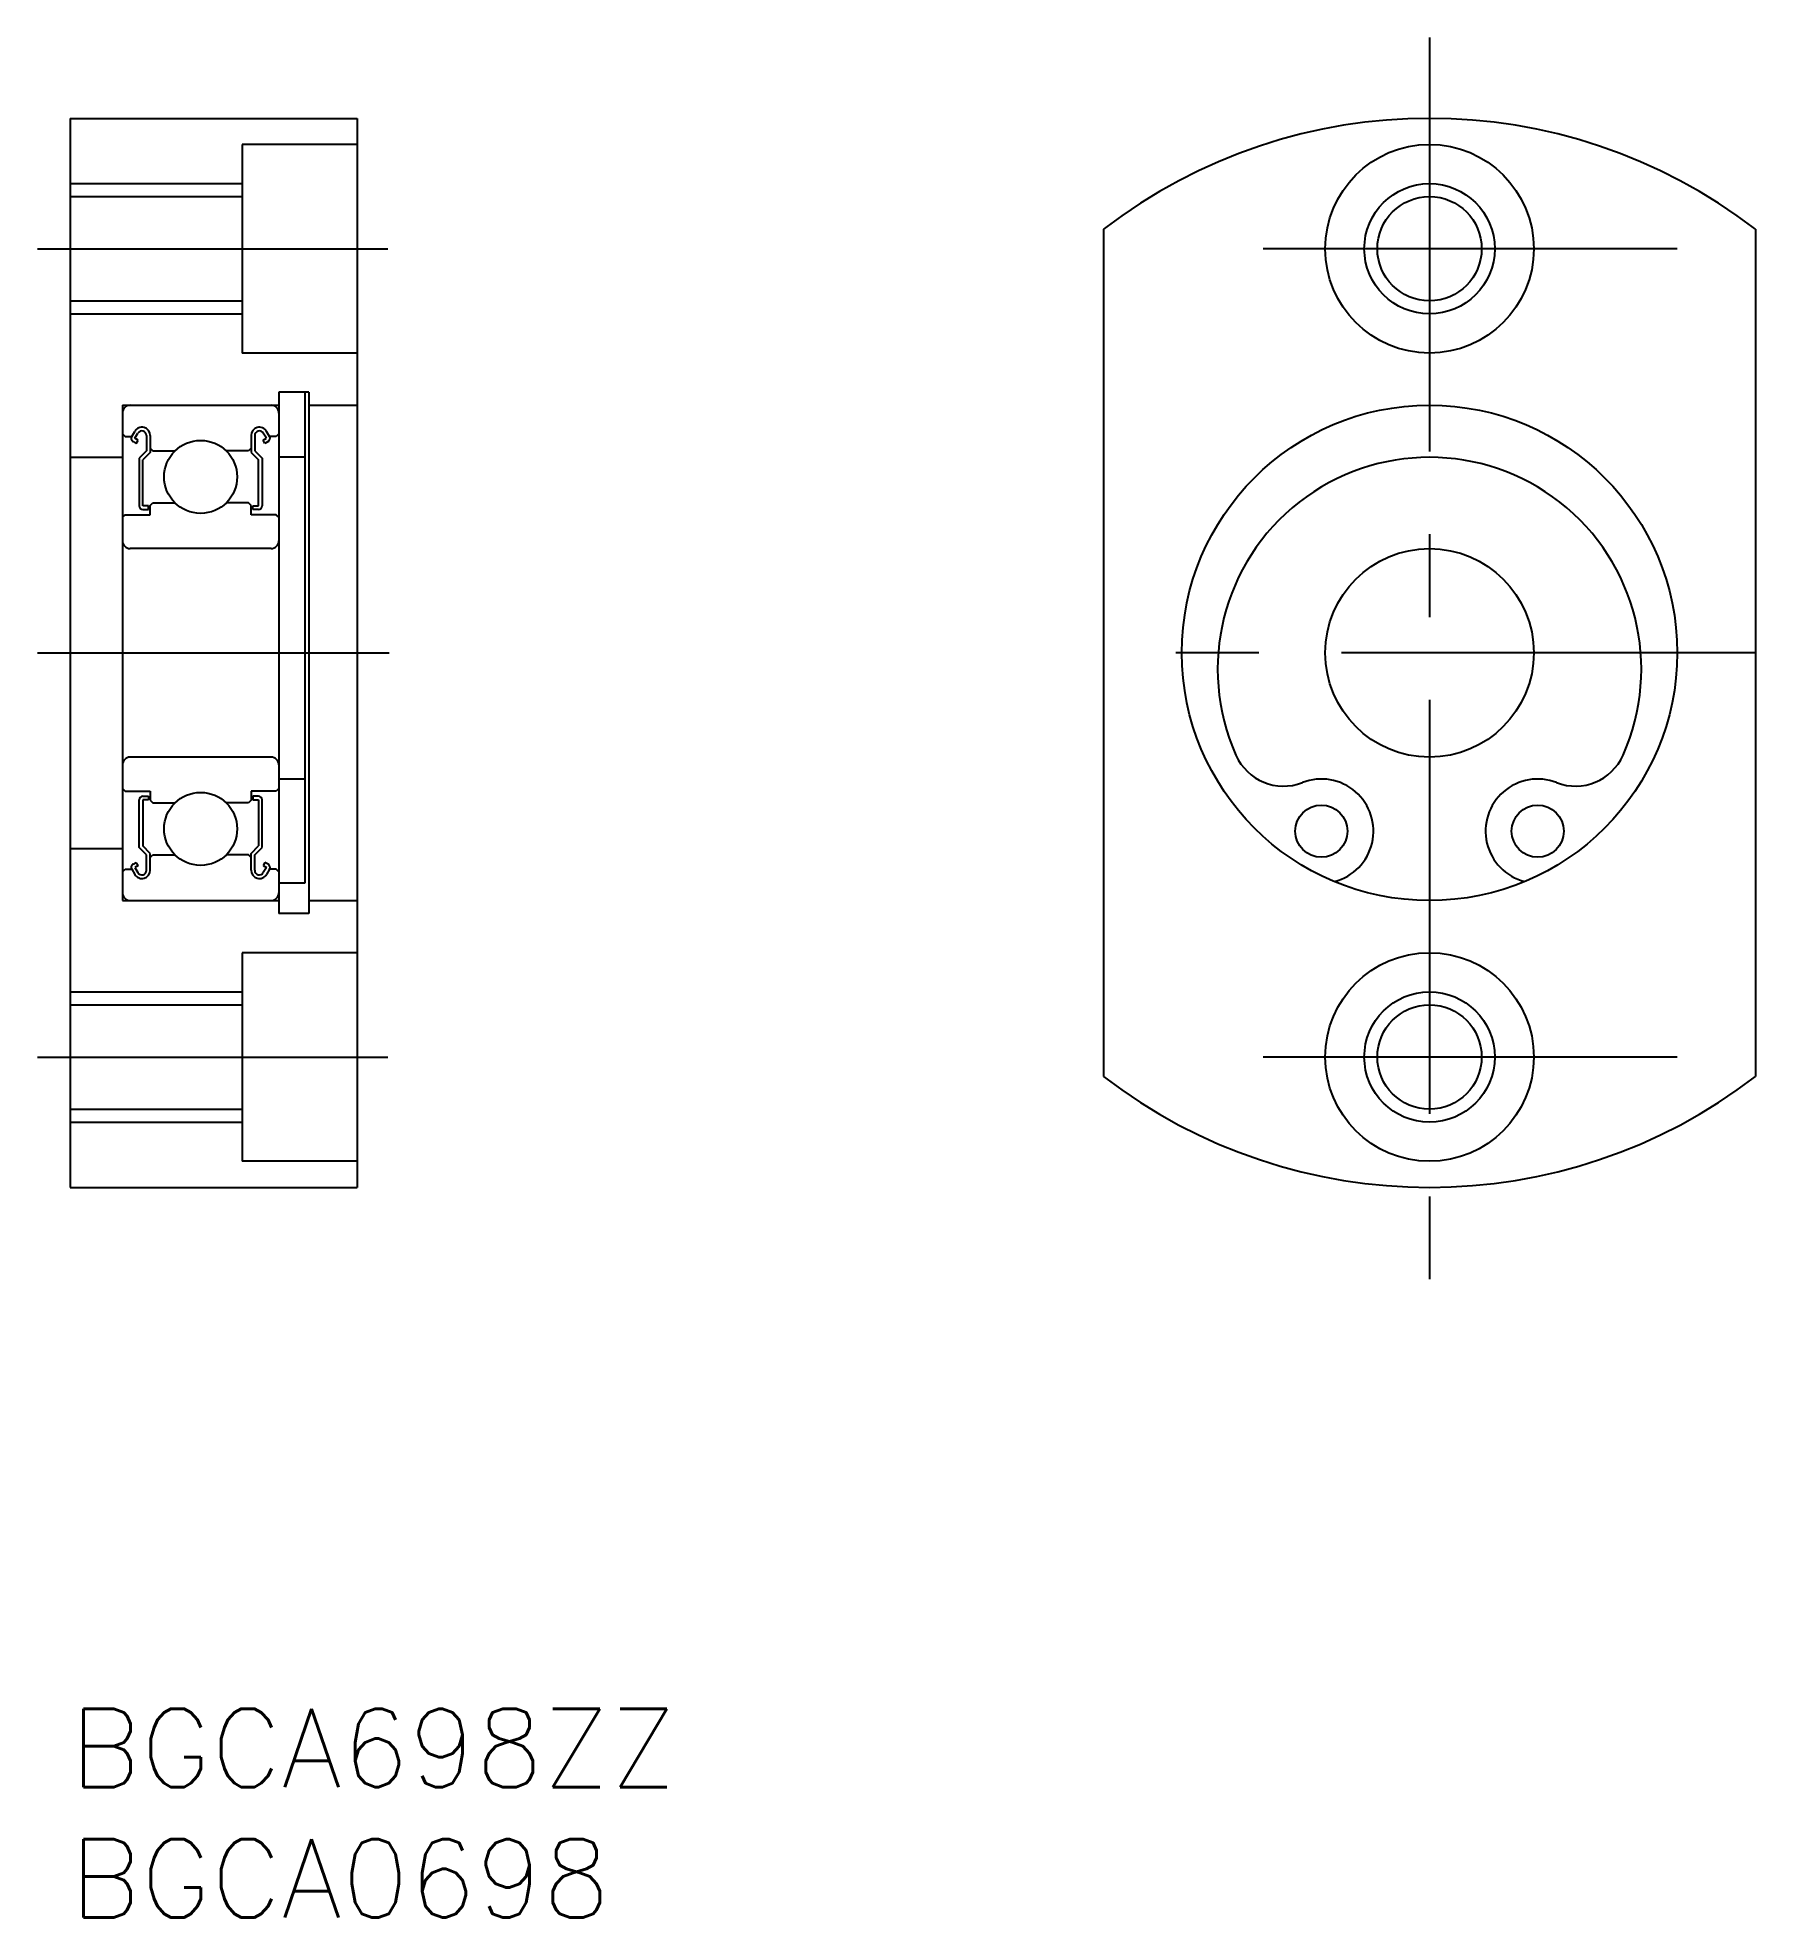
# Model space of a CAD drawing. Extents: x -1.3 to 64.6, y -8 to 64.1.
import ezdxf

# ---------------------------------------------------------------- set-up
doc = ezdxf.new("R2010")
doc.units = 0
doc.header["$LTSCALE"] = 0.5
doc.linetypes.add('CENTER', pattern=[50.8, 31.75, -6.35, 6.35, -6.35])
for name, color, linetype in [('MSM_CENTER', 1, 'CENTER'), ('MSM_CONTINUOUS', 7, 'CONTINUOUS'), ('MSM_NARROW', 5, 'CONTINUOUS'), ('MSM_PART_NUMBER', 7, 'CONTINUOUS')]:
    doc.layers.add(name, color=color, linetype=linetype)
doc.styles.get("Standard").update_dxf_attribs({"font": 'txt.shx', "height": 3, "bigfont": 'bigfont.shx'})

# ---------------------------------------------------------------- blocks, each defined once
blk = doc.blocks.new('*U21')
at = {"layer": 'MSM_PART_NUMBER'}
blk.add_text('BGCA698ZZ', height=3, dxfattribs=at).set_placement((0, -3))
blk = doc.blocks.new('*U22')
at = {"layer": 'MSM_PART_NUMBER'}
blk.add_text('BGCA0698', height=3, dxfattribs=at).set_placement((0, -8))

msp = doc.modelspace()

# ---------------------------------------------------------------- linework, layer by layer
at = {"layer": 'MSM_CENTER'}
for p, q in [((52.134, 64.098), (52.134, 15.964)), ((-1.253, 56), (12.176, 56)), ((61.634, 56), (42.634, 56)), ((-1.253, 40.5), (12.238, 40.5)), ((64.634, 40.5), (39.634, 40.5)), ((-1.253, 25), (12.176, 25)), ((61.634, 25), (42.634, 25))]:
    msp.add_line(p, q, dxfattribs=at)
at = {"layer": 'MSM_CONTINUOUS'}
for p, q in [((0, 61), (0, 20)), ((0, 61), (11, 61)), ((11, 61), (11, 20)), ((6.6, 60), (6.6, 52)), ((11, 60), (6.6, 60)), ((0, 58), (6.6, 58)), ((39.634, 56.748), (39.634, 24.252)), ((64.634, 56.748), (64.634, 24.252)), ((0, 54), (6.6, 54)), ((11, 52), (6.6, 52)), ((8, 50.5), (8, 30.5)), ((9.15, 50.5, 0.5), (8, 50.5, 0.5)), ((9, 50.5), (9, 31.661)), ((9.15, 50.5), (9.15, 30.5)), ((2, 50), (2, 31)), ((2, 50), (8, 50)), ((9.15, 50), (11, 50)), ((2, 48.9), (2.1, 48.8)), ((2.1, 48.8), (2.356, 48.8)), ((2.356, 48.8), (2.472, 48.996)), ((2.408, 48.606), (2.531, 48.535)), ((2.479, 48.729), (2.595, 48.925)), ((2.602, 48.658), (2.479, 48.729)), ((2.531, 48.535), (2.602, 48.658)), ((2.924, 48.837), (2.924, 48.25)), ((3.067, 48.837), (3.067, 48.191)), ((3.067, 48.35), (3.167, 48.25)), ((6.933, 48.35), (6.833, 48.25)), ((6.933, 48.837), (6.933, 48.191)), ((7.076, 48.837), (7.076, 48.25)), ((7.398, 48.658), (7.521, 48.729)), ((7.469, 48.535), (7.398, 48.658)), ((7.521, 48.729), (7.405, 48.925)), ((7.592, 48.606), (7.469, 48.535)), ((7.644, 48.8), (7.528, 48.996)), ((7.9, 48.8), (7.644, 48.8)), ((8, 48.9), (7.9, 48.8)), ((0, 48), (2, 48)), ((2.924, 48.25), (2.64, 47.966)), ((2.64, 47.966), (2.64, 46.142)), ((3.067, 48.191), (2.782, 47.907)), ((2.782, 46.142), (2.782, 47.907)), ((3.167, 48.25), (4.02, 48.25)), ((6.833, 48.25), (5.98, 48.25)), ((6.933, 48.191), (7.218, 47.907)), ((7.076, 48.25), (7.36, 47.966)), ((7.218, 46.142), (7.218, 47.907)), ((7.36, 47.966), (7.36, 46.142)), ((9, 48, 0.5), (8, 48, 0.5)), ((3.067, 46.15), (3.167, 46.25)), ((3.067, 45.8), (3.067, 46.15)), ((3.167, 46.25), (4.02, 46.25)), ((6.833, 46.25), (5.98, 46.25)), ((6.933, 46.15), (6.833, 46.25)), ((6.933, 45.8), (6.933, 46.15)), ((2, 45.7), (2.1, 45.8)), ((2.1, 45.8), (3.067, 45.8)), ((2.996, 46.142), (2.782, 46.142)), ((2.782, 46), (2.996, 46)), ((2.996, 46), (2.996, 46.142)), ((7.9, 45.8), (6.933, 45.8)), ((7.004, 46.142), (7.218, 46.142)), ((7.004, 46), (7.004, 46.142)), ((7.218, 46), (7.004, 46)), ((8, 45.7), (7.9, 45.8)), ((8, 45.1), (8, 45.1)), ((7.7, 44.5), (2.3, 44.5)), ((7.7, 36.5), (2.3, 36.5)), ((9, 35.661, 0.5), (8, 35.661, 0.5)), ((2, 35.3), (2.1, 35.2)), ((2.1, 35.2), (3.067, 35.2)), ((2.64, 33.034), (2.64, 34.858)), ((2.782, 35), (2.996, 35)), ((2.782, 34.858), (2.782, 33.093)), ((2.996, 34.858), (2.782, 34.858)), ((2.996, 35), (2.996, 34.858)), ((3.067, 35.2), (3.067, 34.85)), ((3.067, 34.85), (3.167, 34.75)), ((3.167, 34.75), (4.02, 34.75)), ((6.833, 34.75), (5.98, 34.75)), ((6.933, 34.85), (6.833, 34.75)), ((6.933, 35.2), (6.933, 34.85)), ((7.9, 35.2), (6.933, 35.2)), ((7.004, 35), (7.004, 34.858)), ((7.218, 35), (7.004, 35)), ((7.004, 34.858), (7.218, 34.858)), ((7.218, 34.858), (7.218, 33.093)), ((7.36, 33.034), (7.36, 34.858)), ((8, 35.3), (7.9, 35.2)), ((0, 33), (2, 33)), ((2.408, 32.394), (2.531, 32.465)), ((2.531, 32.465), (2.602, 32.342)), ((2.924, 32.75), (2.64, 33.034)), ((3.067, 32.809), (2.782, 33.093)), ((2.924, 32.163), (2.924, 32.75)), ((3.067, 32.163), (3.067, 32.809)), ((3.067, 32.65), (3.167, 32.75)), ((3.167, 32.75), (4.02, 32.75)), ((6.833, 32.75), (5.98, 32.75)), ((6.933, 32.65), (6.833, 32.75)), ((6.933, 32.809), (7.218, 33.093)), ((6.933, 32.163), (6.933, 32.809)), ((7.076, 32.75), (7.36, 33.034)), ((7.076, 32.163), (7.076, 32.75)), ((7.469, 32.465), (7.398, 32.342)), ((7.592, 32.394), (7.469, 32.465)), ((2, 32.1), (2.1, 32.2)), ((2.1, 32.2), (2.356, 32.2)), ((2.356, 32.2), (2.472, 32.004)), ((2.602, 32.342), (2.479, 32.271)), ((2.479, 32.271), (2.595, 32.075)), ((7.398, 32.342), (7.521, 32.271)), ((7.521, 32.271), (7.405, 32.075)), ((7.644, 32.2), (7.528, 32.004)), ((7.9, 32.2), (7.644, 32.2)), ((8, 32.1), (7.9, 32.2)), ((9, 31.661, 0.5), (8, 31.661, 0.5)), ((2, 31), (8, 31)), ((9.15, 30.5, 0.5), (8, 30.5, 0.5)), ((9.15, 31), (11, 31)), ((6.6, 29), (6.6, 21)), ((11, 29), (6.6, 29)), ((0, 27), (6.6, 27)), ((0, 23), (6.6, 23)), ((11, 21), (6.6, 21)), ((0, 20), (11, 20))]:
    msp.add_line(p, q, dxfattribs=at)
for centre, radius in [((52.134, 56), 4), ((52.134, 56), 2), ((52.134, 40.5), 9.5), ((5, 47.25), 1.4), ((52.134, 40.5), 4), ((5, 33.75), 1.4), ((47.984, 33.661), 1), ((56.284, 33.661), 1), ((52.134, 25), 4), ((52.134, 25), 2)]:
    msp.add_circle(centre, radius, dxfattribs=at)
for centre, radius, start, end in [((52.134, 40.5), 20.5, 52.42813, 127.57187), ((2.3, 49.7), 0.3, 90, 180), ((7.7, 49.7), 0.3, 0, 90), ((2.748, 48.837), 0.319, 0, 150.00027), ((7.252, 48.837), 0.319, 29.99973, 180), ((2.479, 48.729), 0.142, 149.99035, 240.00186), ((2.748, 48.837), 0.177, 0, 150.00316), ((7.252, 48.837), 0.177, 29.99684, 180), ((7.521, 48.729), 0.142, 299.99814, 30.00965), ((52.134, 39.875), 8.125, 336.05719, 203.94281), ((2.782, 46.142), 0.142, 180.00005, 270.00003), ((7.218, 46.142), 0.142, 269.99997, 359.99995), ((2.3, 44.8), 0.3, 180, 270), ((7.7, 44.8), 0.3, 270, 0), ((2.3, 36.2), 0.3, 90, 180), ((7.7, 36.2), 0.3, 0, 90), ((46.536, 37.389), 2, 203.94281, 291.2223), ((57.731, 37.389), 2, 248.7777, 336.05719), ((47.984, 33.661), 2, 284.69943, 111.2223), ((56.284, 33.661), 2, 68.7777, 255.30057), ((2.782, 34.858), 0.142, 89.99997, 179.99995), ((7.218, 34.858), 0.142, 0.00005, 90.00003), ((2.479, 32.271), 0.142, 119.99814, 210.00965), ((2.748, 32.163), 0.319, 209.99973, 0), ((2.748, 32.163), 0.177, 209.99684, 0), ((7.252, 32.163), 0.319, 180, 330.00027), ((7.252, 32.163), 0.177, 180, 330.00316), ((7.521, 32.271), 0.142, 329.99035, 60.00186), ((2.3, 31.3), 0.3, 180, 270), ((7.7, 31.3), 0.3, 270, 0), ((52.134, 40.5), 20.5, 232.42813, 307.57187)]:
    msp.add_arc(centre, radius, start, end, dxfattribs=at)
at = {"layer": 'MSM_NARROW'}
for p, q in [((0, 58.5), (6.6, 58.5)), ((0, 53.5), (6.6, 53.5)), ((0, 27.5), (6.6, 27.5)), ((0, 22.5), (6.6, 22.5))]:
    msp.add_line(p, q, dxfattribs=at)
for centre in [(52.134, 56), (52.134, 25)]:
    msp.add_circle(centre, 2.5, dxfattribs=at)

# ---------------------------------------------------------------- block references
at = {"layer": 'MSM_CONTINUOUS'}
for name in ['*U21', '*U22']:
    msp.add_blockref(name, (0, 0), dxfattribs=at)

doc.saveas('drawing.dxf')
